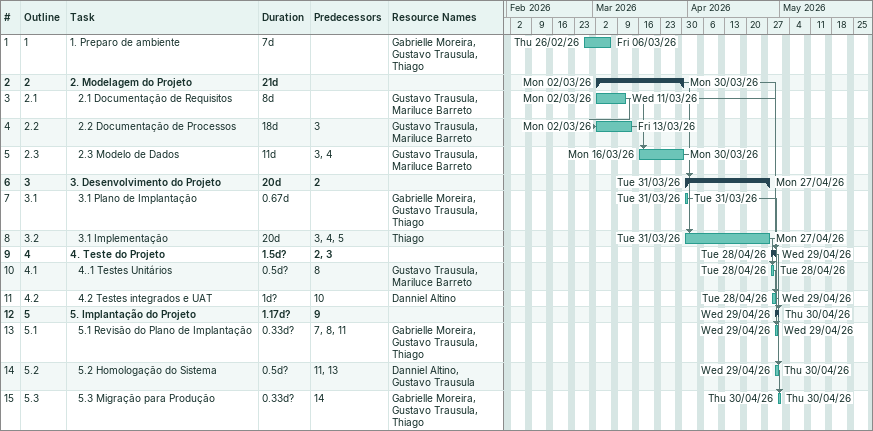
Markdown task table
| ID | WBS | Task | Duration | Start | Finish | Predecessors | Resources |
|---|---|---|---|---|---|---|---|
| 1 | 1 | 1. Preparo de ambiente | 7d | 2026-02-26 | 2026-03-06 |  | Gabrielle Moreira, Gustavo Trausula, Thiago |
| 2 | 2 | **2. Modelagem do Projeto** | 21d | 2026-03-02 | 2026-03-30 |  |  |
| 3 | 2.1 | 2.1 Documentação de Requisitos | 8d | 2026-03-02 | 2026-03-11 |  | Gustavo Trausula, Mariluce Barreto |
| 4 | 2.2 | 2.2 Documentação de Processos | 18d | 2026-03-02 | 2026-03-13 | 3 | Gustavo Trausula, Mariluce Barreto |
| 5 | 2.3 | 2.3 Modelo de Dados | 11d | 2026-03-16 | 2026-03-30 | 3, 4 | Gustavo Trausula, Mariluce Barreto |
| 6 | 3 | **3. Desenvolvimento do Projeto** | 20d | 2026-03-31 | 2026-04-27 | 2 |  |
| 7 | 3.1 | 3.1 Plano de Implantação | 0.67d | 2026-03-31 | 2026-03-31 |  | Gabrielle Moreira, Gustavo Trausula, Thiago |
| 8 | 3.2 | 3.1 Implementação | 20d | 2026-03-31 | 2026-04-27 | 3, 4, 5 | Thiago |
| 9 | 4 | **4. Teste do Projeto** | 1.5d? | 2026-04-28 | 2026-04-29 | 2, 3 |  |
| 10 | 4.1 | 4..1 Testes Unitários | 0.5d? | 2026-04-28 | 2026-04-28 | 8 | Gustavo Trausula, Mariluce Barreto |
| 11 | 4.2 | 4.2 Testes integrados e UAT | 1d? | 2026-04-28 | 2026-04-29 | 10 | Danniel Altino |
| 12 | 5 | **5. Implantação do Projeto** | 1.17d? | 2026-04-29 | 2026-04-30 | 9 |  |
| 13 | 5.1 | 5.1 Revisão do Plano de Implantação | 0.33d? | 2026-04-29 | 2026-04-29 | 7, 8, 11 | Gabrielle Moreira, Gustavo Trausula, Thiago |
| 14 | 5.2 | 5.2 Homologação do Sistema | 0.5d? | 2026-04-29 | 2026-04-30 | 11, 13 | Danniel Altino, Gustavo Trausula |
| 15 | 5.3 | 5.3 Migração para Produção | 0.33d? | 2026-04-30 | 2026-04-30 | 14 | Gabrielle Moreira, Gustavo Trausula, Thiago |
